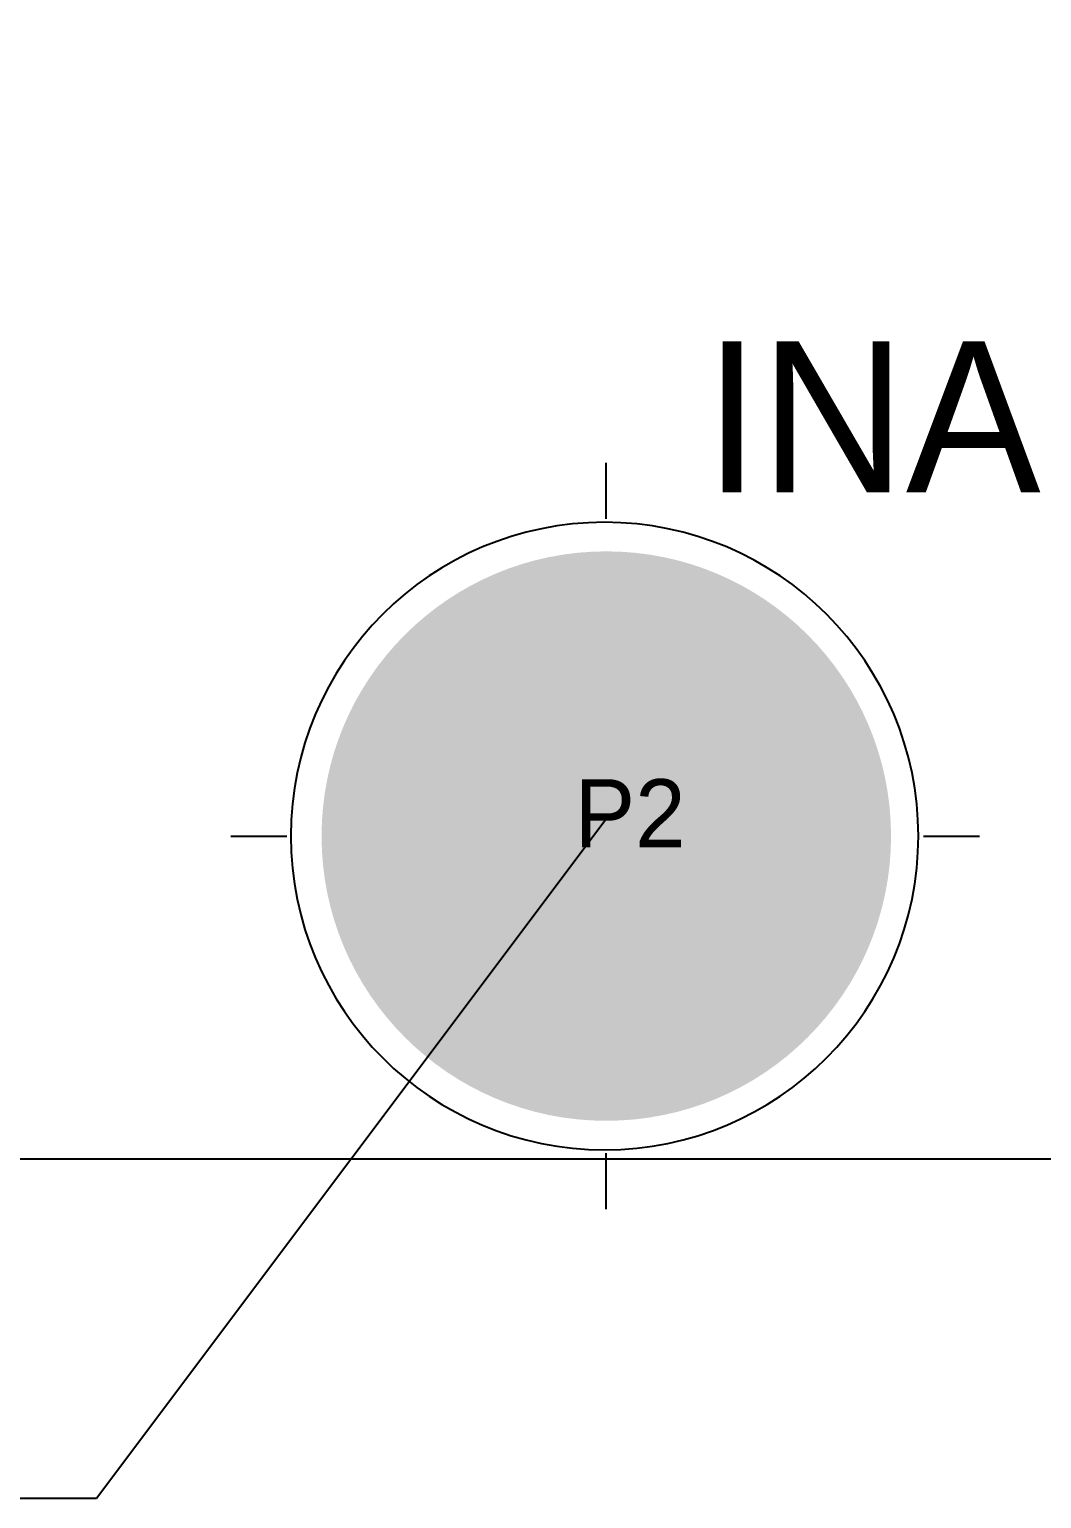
# Model space of a CAD drawing. Header units: millimetres. Extents: x 0 to 78.7, y -4 to 60.
# Drawn here: x 49.21 to 61.12, y -4 to 13.3 of the extents above; entities that cross this region are included whole.
import ezdxf
from ezdxf.enums import TextEntityAlignment as Align

# ---------------------------------------------------------------- set-up
doc = ezdxf.new("R2010")
doc.units = ezdxf.units.MM
doc.layers.get('0').update_dxf_attribs({"true_color": 0xffffff})
for name, color, linetype, true_color in [('Board Outline Layer', 6, 'Continuous', 0xff00ff), ('Bottom Layer', 5, 'Continuous', 0x0000ff), ('Hole Layer', 49, 'Continuous', 0x222222), ('Multi-Layer', 9, 'Continuous', 0xc0c0c0), ('Top Layer', 1, 'Continuous', 0xff0000), ('Top Paste Mask Layer', 8, 'Continuous', 0x808080), ('Top Silkscreen Layer', 40, 'Continuous', 0xffcc00), ('Top Solder Mask Layer', 214, 'Continuous', 0x800080)]:
    doc.layers.add(name, color=color, linetype=linetype, true_color=true_color)
doc.styles.get("Standard").update_dxf_attribs({"font": ''})
doc.styles.add('textstyle18', font='')
doc.styles.add('textstyle25', font='')
doc.styles.get('Standard').set_extended_font_data('txt')
doc.styles.get('textstyle18').set_extended_font_data('default')
doc.styles.get('textstyle25').set_extended_font_data('default')
doc.dimstyles.get("Standard").update_dxf_attribs({"dimtxt": 2.5, "dimasz": 2.5, "dimexe": 1.25, "dimexo": 0.625, "dimtad": 1, "dimtxsty": 'Standard', "dimcen": 2.5, "dimadec": 0, "dimazin": 0, "dimtfac": 1, "dimtmove": 0, "dimatfit": 3, "dimfxl": 1, "dimarcsym": 0})

msp = doc.modelspace()

# ---------------------------------------------------------------- hatches: boundary and pattern name
at = {"layer": 'Bottom Layer'}
h = msp.add_hatch(color=256, dxfattribs=at)
edge = h.paths.add_edge_path()
edge = h.paths.add_edge_path()
edge.add_arc((56, 3.8), 3.25, 180, 0)
edge.add_arc((56, 3.8), 3.25, 0, 180)
h = msp.add_hatch(color=256, dxfattribs=at)
edge = h.paths.add_edge_path()
edge = h.paths.add_edge_path()
edge.add_arc((56, 3.8), 3.25, 180, 0)
edge.add_arc((56, 3.8), 3.25, 0, 180)
h = msp.add_hatch(color=256, dxfattribs=at)
edge = h.paths.add_edge_path()
edge = h.paths.add_edge_path()
edge.add_arc((56, 6.244), 0.381, 180, 0)
edge.add_arc((56, 6.244), 0.381, 0, 180)
h = msp.add_hatch(color=256, dxfattribs=at)
edge = h.paths.add_edge_path()
edge = h.paths.add_edge_path()
edge.add_arc((56, 6.244), 0.381, 180, 0)
edge.add_arc((56, 6.244), 0.381, 0, 180)
h = msp.add_hatch(color=256, dxfattribs=at)
edge = h.paths.add_edge_path()
edge = h.paths.add_edge_path()
edge.add_arc((54.272, 5.528), 0.381, 180, 0)
edge.add_arc((54.272, 5.528), 0.381, 0, 180)
h = msp.add_hatch(color=256, dxfattribs=at)
edge = h.paths.add_edge_path()
edge = h.paths.add_edge_path()
edge.add_arc((54.272, 5.528), 0.381, 180, 0)
edge.add_arc((54.272, 5.528), 0.381, 0, 180)
h = msp.add_hatch(color=256, dxfattribs=at)
edge = h.paths.add_edge_path()
edge = h.paths.add_edge_path()
edge.add_arc((57.728, 5.528), 0.381, 180, 0)
edge.add_arc((57.728, 5.528), 0.381, 0, 180)
h = msp.add_hatch(color=256, dxfattribs=at)
edge = h.paths.add_edge_path()
edge = h.paths.add_edge_path()
edge.add_arc((57.728, 5.528), 0.381, 180, 0)
edge.add_arc((57.728, 5.528), 0.381, 0, 180)
h = msp.add_hatch(color=256, dxfattribs=at)
edge = h.paths.add_edge_path()
edge = h.paths.add_edge_path()
edge.add_arc((53.536, 3.8), 0.381, 180, 0)
edge.add_arc((53.536, 3.8), 0.381, 0, 180)
h = msp.add_hatch(color=256, dxfattribs=at)
edge = h.paths.add_edge_path()
edge = h.paths.add_edge_path()
edge.add_arc((53.536, 3.8), 0.381, 180, 0)
edge.add_arc((53.536, 3.8), 0.381, 0, 180)
h = msp.add_hatch(color=256, dxfattribs=at)
edge = h.paths.add_edge_path()
edge = h.paths.add_edge_path()
edge.add_arc((58.444, 3.8), 0.381, 180, 0)
edge.add_arc((58.444, 3.8), 0.381, 0, 180)
h = msp.add_hatch(color=256, dxfattribs=at)
edge = h.paths.add_edge_path()
edge = h.paths.add_edge_path()
edge.add_arc((58.444, 3.8), 0.381, 180, 0)
edge.add_arc((58.444, 3.8), 0.381, 0, 180)
h = msp.add_hatch(color=256, dxfattribs=at)
edge = h.paths.add_edge_path()
edge = h.paths.add_edge_path()
edge.add_arc((54.272, 2.072), 0.381, 180, 0)
edge.add_arc((54.272, 2.072), 0.381, 0, 180)
h = msp.add_hatch(color=256, dxfattribs=at)
edge = h.paths.add_edge_path()
edge = h.paths.add_edge_path()
edge.add_arc((54.272, 2.072), 0.381, 180, 0)
edge.add_arc((54.272, 2.072), 0.381, 0, 180)
h = msp.add_hatch(color=256, dxfattribs=at)
edge = h.paths.add_edge_path()
edge = h.paths.add_edge_path()
edge.add_arc((57.728, 2.072), 0.381, 180, 0)
edge.add_arc((57.728, 2.072), 0.381, 0, 180)
h = msp.add_hatch(color=256, dxfattribs=at)
edge = h.paths.add_edge_path()
edge = h.paths.add_edge_path()
edge.add_arc((57.728, 2.072), 0.381, 180, 0)
edge.add_arc((57.728, 2.072), 0.381, 0, 180)
h = msp.add_hatch(color=256, dxfattribs=at)
edge = h.paths.add_edge_path()
edge = h.paths.add_edge_path()
edge.add_arc((56, 1.356), 0.381, 180, 0)
edge.add_arc((56, 1.356), 0.381, 0, 180)
h = msp.add_hatch(color=256, dxfattribs=at)
edge = h.paths.add_edge_path()
edge = h.paths.add_edge_path()
edge.add_arc((56, 1.356), 0.381, 180, 0)
edge.add_arc((56, 1.356), 0.381, 0, 180)
at = {"layer": 'Hole Layer'}
h = msp.add_hatch(color=256, dxfattribs=at)
edge = h.paths.add_edge_path()
edge = h.paths.add_edge_path()
edge.add_arc((56, 6.244), 0.381, 180, 0)
edge.add_arc((56, 6.244), 0.381, 0, 180)
h = msp.add_hatch(color=256, dxfattribs=at)
edge = h.paths.add_edge_path()
edge = h.paths.add_edge_path()
edge.add_arc((56, 6.244), 0.381, 180, 0)
edge.add_arc((56, 6.244), 0.381, 0, 180)
h = msp.add_hatch(color=256, dxfattribs=at)
edge = h.paths.add_edge_path()
edge = h.paths.add_edge_path()
edge.add_arc((54.272, 5.528), 0.381, 180, 0)
edge.add_arc((54.272, 5.528), 0.381, 0, 180)
h = msp.add_hatch(color=256, dxfattribs=at)
edge = h.paths.add_edge_path()
edge = h.paths.add_edge_path()
edge.add_arc((54.272, 5.528), 0.381, 180, 0)
edge.add_arc((54.272, 5.528), 0.381, 0, 180)
h = msp.add_hatch(color=256, dxfattribs=at)
edge = h.paths.add_edge_path()
edge = h.paths.add_edge_path()
edge.add_arc((57.728, 5.528), 0.381, 180, 0)
edge.add_arc((57.728, 5.528), 0.381, 0, 180)
h = msp.add_hatch(color=256, dxfattribs=at)
edge = h.paths.add_edge_path()
edge = h.paths.add_edge_path()
edge.add_arc((57.728, 5.528), 0.381, 180, 0)
edge.add_arc((57.728, 5.528), 0.381, 0, 180)
h = msp.add_hatch(color=256, dxfattribs=at)
edge = h.paths.add_edge_path()
edge = h.paths.add_edge_path()
edge.add_arc((56, 3.8), 1.7, 180, 0)
edge.add_arc((56, 3.8), 1.7, 0, 180)
h = msp.add_hatch(color=256, dxfattribs=at)
edge = h.paths.add_edge_path()
edge = h.paths.add_edge_path()
edge.add_arc((56, 3.8), 1.7, 180, 0)
edge.add_arc((56, 3.8), 1.7, 0, 180)
h = msp.add_hatch(color=256, dxfattribs=at)
edge = h.paths.add_edge_path()
edge = h.paths.add_edge_path()
edge.add_arc((53.536, 3.8), 0.381, 180, 0)
edge.add_arc((53.536, 3.8), 0.381, 0, 180)
h = msp.add_hatch(color=256, dxfattribs=at)
edge = h.paths.add_edge_path()
edge = h.paths.add_edge_path()
edge.add_arc((53.536, 3.8), 0.381, 180, 0)
edge.add_arc((53.536, 3.8), 0.381, 0, 180)
h = msp.add_hatch(color=256, dxfattribs=at)
edge = h.paths.add_edge_path()
edge = h.paths.add_edge_path()
edge.add_arc((58.444, 3.8), 0.381, 180, 0)
edge.add_arc((58.444, 3.8), 0.381, 0, 180)
h = msp.add_hatch(color=256, dxfattribs=at)
edge = h.paths.add_edge_path()
edge = h.paths.add_edge_path()
edge.add_arc((58.444, 3.8), 0.381, 180, 0)
edge.add_arc((58.444, 3.8), 0.381, 0, 180)
h = msp.add_hatch(color=256, dxfattribs=at)
edge = h.paths.add_edge_path()
edge = h.paths.add_edge_path()
edge.add_arc((54.272, 2.072), 0.381, 180, 0)
edge.add_arc((54.272, 2.072), 0.381, 0, 180)
h = msp.add_hatch(color=256, dxfattribs=at)
edge = h.paths.add_edge_path()
edge = h.paths.add_edge_path()
edge.add_arc((54.272, 2.072), 0.381, 180, 0)
edge.add_arc((54.272, 2.072), 0.381, 0, 180)
h = msp.add_hatch(color=256, dxfattribs=at)
edge = h.paths.add_edge_path()
edge = h.paths.add_edge_path()
edge.add_arc((57.728, 2.072), 0.381, 180, 0)
edge.add_arc((57.728, 2.072), 0.381, 0, 180)
h = msp.add_hatch(color=256, dxfattribs=at)
edge = h.paths.add_edge_path()
edge = h.paths.add_edge_path()
edge.add_arc((57.728, 2.072), 0.381, 180, 0)
edge.add_arc((57.728, 2.072), 0.381, 0, 180)
h = msp.add_hatch(color=256, dxfattribs=at)
edge = h.paths.add_edge_path()
edge = h.paths.add_edge_path()
edge.add_arc((56, 1.356), 0.381, 180, 0)
edge.add_arc((56, 1.356), 0.381, 0, 180)
h = msp.add_hatch(color=256, dxfattribs=at)
edge = h.paths.add_edge_path()
edge = h.paths.add_edge_path()
edge.add_arc((56, 1.356), 0.381, 180, 0)
edge.add_arc((56, 1.356), 0.381, 0, 180)
at = {"layer": 'Multi-Layer'}
h = msp.add_hatch(color=256, dxfattribs=at)
edge = h.paths.add_edge_path()
edge = h.paths.add_edge_path()
edge.add_arc((56, 3.8), 3.25, 180, 0)
edge.add_arc((56, 3.8), 3.25, 0, 180)
h = msp.add_hatch(color=256, dxfattribs=at)
edge = h.paths.add_edge_path()
edge = h.paths.add_edge_path()
edge.add_arc((56, 3.8), 3.25, 180, 0)
edge.add_arc((56, 3.8), 3.25, 0, 180)
h = msp.add_hatch(color=256, dxfattribs=at)
edge = h.paths.add_edge_path()
edge = h.paths.add_edge_path()
edge.add_arc((56, 3.8), 3.25, 180, 0)
edge.add_arc((56, 3.8), 3.25, 0, 180)
h = msp.add_hatch(color=256, dxfattribs=at)
edge = h.paths.add_edge_path()
edge = h.paths.add_edge_path()
edge.add_arc((56, 3.8), 3.25, 180, 0)
edge.add_arc((56, 3.8), 3.25, 0, 180)
h = msp.add_hatch(color=256, dxfattribs=at)
edge = h.paths.add_edge_path()
edge = h.paths.add_edge_path()
edge.add_arc((56, 3.8), 3.25, 180, 0)
edge.add_arc((56, 3.8), 3.25, 0, 180)
h = msp.add_hatch(color=256, dxfattribs=at)
edge = h.paths.add_edge_path()
edge = h.paths.add_edge_path()
edge.add_arc((56, 3.8), 3.25, 180, 0)
edge.add_arc((56, 3.8), 3.25, 0, 180)
h = msp.add_hatch(color=256, dxfattribs=at)
edge = h.paths.add_edge_path()
edge = h.paths.add_edge_path()
edge.add_arc((56, 6.244), 0.381, 180, 0)
edge.add_arc((56, 6.244), 0.381, 0, 180)
h = msp.add_hatch(color=256, dxfattribs=at)
edge = h.paths.add_edge_path()
edge = h.paths.add_edge_path()
edge.add_arc((56, 6.244), 0.381, 180, 0)
edge.add_arc((56, 6.244), 0.381, 0, 180)
h = msp.add_hatch(color=256, dxfattribs=at)
edge = h.paths.add_edge_path()
edge = h.paths.add_edge_path()
edge.add_arc((56, 6.244), 0.381, 180, 0)
edge.add_arc((56, 6.244), 0.381, 0, 180)
h = msp.add_hatch(color=256, dxfattribs=at)
edge = h.paths.add_edge_path()
edge = h.paths.add_edge_path()
edge.add_arc((56, 6.244), 0.381, 180, 0)
edge.add_arc((56, 6.244), 0.381, 0, 180)
h = msp.add_hatch(color=256, dxfattribs=at)
edge = h.paths.add_edge_path()
edge = h.paths.add_edge_path()
edge.add_arc((56, 6.244), 0.381, 180, 0)
edge.add_arc((56, 6.244), 0.381, 0, 180)
h = msp.add_hatch(color=256, dxfattribs=at)
edge = h.paths.add_edge_path()
edge = h.paths.add_edge_path()
edge.add_arc((56, 6.244), 0.381, 180, 0)
edge.add_arc((56, 6.244), 0.381, 0, 180)
h = msp.add_hatch(color=256, dxfattribs=at)
edge = h.paths.add_edge_path()
edge = h.paths.add_edge_path()
edge.add_arc((54.272, 5.528), 0.381, 180, 0)
edge.add_arc((54.272, 5.528), 0.381, 0, 180)
h = msp.add_hatch(color=256, dxfattribs=at)
edge = h.paths.add_edge_path()
edge = h.paths.add_edge_path()
edge.add_arc((54.272, 5.528), 0.381, 180, 0)
edge.add_arc((54.272, 5.528), 0.381, 0, 180)
h = msp.add_hatch(color=256, dxfattribs=at)
edge = h.paths.add_edge_path()
edge = h.paths.add_edge_path()
edge.add_arc((54.272, 5.528), 0.381, 180, 0)
edge.add_arc((54.272, 5.528), 0.381, 0, 180)
h = msp.add_hatch(color=256, dxfattribs=at)
edge = h.paths.add_edge_path()
edge = h.paths.add_edge_path()
edge.add_arc((54.272, 5.528), 0.381, 180, 0)
edge.add_arc((54.272, 5.528), 0.381, 0, 180)
h = msp.add_hatch(color=256, dxfattribs=at)
edge = h.paths.add_edge_path()
edge = h.paths.add_edge_path()
edge.add_arc((54.272, 5.528), 0.381, 180, 0)
edge.add_arc((54.272, 5.528), 0.381, 0, 180)
h = msp.add_hatch(color=256, dxfattribs=at)
edge = h.paths.add_edge_path()
edge = h.paths.add_edge_path()
edge.add_arc((54.272, 5.528), 0.381, 180, 0)
edge.add_arc((54.272, 5.528), 0.381, 0, 180)
h = msp.add_hatch(color=256, dxfattribs=at)
edge = h.paths.add_edge_path()
edge = h.paths.add_edge_path()
edge.add_arc((57.728, 5.528), 0.381, 180, 0)
edge.add_arc((57.728, 5.528), 0.381, 0, 180)
h = msp.add_hatch(color=256, dxfattribs=at)
edge = h.paths.add_edge_path()
edge = h.paths.add_edge_path()
edge.add_arc((57.728, 5.528), 0.381, 180, 0)
edge.add_arc((57.728, 5.528), 0.381, 0, 180)
h = msp.add_hatch(color=256, dxfattribs=at)
edge = h.paths.add_edge_path()
edge = h.paths.add_edge_path()
edge.add_arc((57.728, 5.528), 0.381, 180, 0)
edge.add_arc((57.728, 5.528), 0.381, 0, 180)
h = msp.add_hatch(color=256, dxfattribs=at)
edge = h.paths.add_edge_path()
edge = h.paths.add_edge_path()
edge.add_arc((57.728, 5.528), 0.381, 180, 0)
edge.add_arc((57.728, 5.528), 0.381, 0, 180)
h = msp.add_hatch(color=256, dxfattribs=at)
edge = h.paths.add_edge_path()
edge = h.paths.add_edge_path()
edge.add_arc((57.728, 5.528), 0.381, 180, 0)
edge.add_arc((57.728, 5.528), 0.381, 0, 180)
h = msp.add_hatch(color=256, dxfattribs=at)
edge = h.paths.add_edge_path()
edge = h.paths.add_edge_path()
edge.add_arc((57.728, 5.528), 0.381, 180, 0)
edge.add_arc((57.728, 5.528), 0.381, 0, 180)
h = msp.add_hatch(color=256, dxfattribs=at)
edge = h.paths.add_edge_path()
edge = h.paths.add_edge_path()
edge.add_arc((53.536, 3.8), 0.381, 180, 0)
edge.add_arc((53.536, 3.8), 0.381, 0, 180)
h = msp.add_hatch(color=256, dxfattribs=at)
edge = h.paths.add_edge_path()
edge = h.paths.add_edge_path()
edge.add_arc((53.536, 3.8), 0.381, 180, 0)
edge.add_arc((53.536, 3.8), 0.381, 0, 180)
h = msp.add_hatch(color=256, dxfattribs=at)
edge = h.paths.add_edge_path()
edge = h.paths.add_edge_path()
edge.add_arc((53.536, 3.8), 0.381, 180, 0)
edge.add_arc((53.536, 3.8), 0.381, 0, 180)
h = msp.add_hatch(color=256, dxfattribs=at)
edge = h.paths.add_edge_path()
edge = h.paths.add_edge_path()
edge.add_arc((53.536, 3.8), 0.381, 180, 0)
edge.add_arc((53.536, 3.8), 0.381, 0, 180)
h = msp.add_hatch(color=256, dxfattribs=at)
edge = h.paths.add_edge_path()
edge = h.paths.add_edge_path()
edge.add_arc((53.536, 3.8), 0.381, 180, 0)
edge.add_arc((53.536, 3.8), 0.381, 0, 180)
h = msp.add_hatch(color=256, dxfattribs=at)
edge = h.paths.add_edge_path()
edge = h.paths.add_edge_path()
edge.add_arc((53.536, 3.8), 0.381, 180, 0)
edge.add_arc((53.536, 3.8), 0.381, 0, 180)
h = msp.add_hatch(color=256, dxfattribs=at)
edge = h.paths.add_edge_path()
edge = h.paths.add_edge_path()
edge.add_arc((58.444, 3.8), 0.381, 180, 0)
edge.add_arc((58.444, 3.8), 0.381, 0, 180)
h = msp.add_hatch(color=256, dxfattribs=at)
edge = h.paths.add_edge_path()
edge = h.paths.add_edge_path()
edge.add_arc((58.444, 3.8), 0.381, 180, 0)
edge.add_arc((58.444, 3.8), 0.381, 0, 180)
h = msp.add_hatch(color=256, dxfattribs=at)
edge = h.paths.add_edge_path()
edge = h.paths.add_edge_path()
edge.add_arc((58.444, 3.8), 0.381, 180, 0)
edge.add_arc((58.444, 3.8), 0.381, 0, 180)
h = msp.add_hatch(color=256, dxfattribs=at)
edge = h.paths.add_edge_path()
edge = h.paths.add_edge_path()
edge.add_arc((58.444, 3.8), 0.381, 180, 0)
edge.add_arc((58.444, 3.8), 0.381, 0, 180)
h = msp.add_hatch(color=256, dxfattribs=at)
edge = h.paths.add_edge_path()
edge = h.paths.add_edge_path()
edge.add_arc((58.444, 3.8), 0.381, 180, 0)
edge.add_arc((58.444, 3.8), 0.381, 0, 180)
h = msp.add_hatch(color=256, dxfattribs=at)
edge = h.paths.add_edge_path()
edge = h.paths.add_edge_path()
edge.add_arc((58.444, 3.8), 0.381, 180, 0)
edge.add_arc((58.444, 3.8), 0.381, 0, 180)
h = msp.add_hatch(color=256, dxfattribs=at)
edge = h.paths.add_edge_path()
edge = h.paths.add_edge_path()
edge.add_arc((54.272, 2.072), 0.381, 180, 0)
edge.add_arc((54.272, 2.072), 0.381, 0, 180)
h = msp.add_hatch(color=256, dxfattribs=at)
edge = h.paths.add_edge_path()
edge = h.paths.add_edge_path()
edge.add_arc((54.272, 2.072), 0.381, 180, 0)
edge.add_arc((54.272, 2.072), 0.381, 0, 180)
h = msp.add_hatch(color=256, dxfattribs=at)
edge = h.paths.add_edge_path()
edge = h.paths.add_edge_path()
edge.add_arc((54.272, 2.072), 0.381, 180, 0)
edge.add_arc((54.272, 2.072), 0.381, 0, 180)
h = msp.add_hatch(color=256, dxfattribs=at)
edge = h.paths.add_edge_path()
edge = h.paths.add_edge_path()
edge.add_arc((54.272, 2.072), 0.381, 180, 0)
edge.add_arc((54.272, 2.072), 0.381, 0, 180)
h = msp.add_hatch(color=256, dxfattribs=at)
edge = h.paths.add_edge_path()
edge = h.paths.add_edge_path()
edge.add_arc((54.272, 2.072), 0.381, 180, 0)
edge.add_arc((54.272, 2.072), 0.381, 0, 180)
h = msp.add_hatch(color=256, dxfattribs=at)
edge = h.paths.add_edge_path()
edge = h.paths.add_edge_path()
edge.add_arc((54.272, 2.072), 0.381, 180, 0)
edge.add_arc((54.272, 2.072), 0.381, 0, 180)
h = msp.add_hatch(color=256, dxfattribs=at)
edge = h.paths.add_edge_path()
edge = h.paths.add_edge_path()
edge.add_arc((57.728, 2.072), 0.381, 180, 0)
edge.add_arc((57.728, 2.072), 0.381, 0, 180)
h = msp.add_hatch(color=256, dxfattribs=at)
edge = h.paths.add_edge_path()
edge = h.paths.add_edge_path()
edge.add_arc((57.728, 2.072), 0.381, 180, 0)
edge.add_arc((57.728, 2.072), 0.381, 0, 180)
h = msp.add_hatch(color=256, dxfattribs=at)
edge = h.paths.add_edge_path()
edge = h.paths.add_edge_path()
edge.add_arc((57.728, 2.072), 0.381, 180, 0)
edge.add_arc((57.728, 2.072), 0.381, 0, 180)
h = msp.add_hatch(color=256, dxfattribs=at)
edge = h.paths.add_edge_path()
edge = h.paths.add_edge_path()
edge.add_arc((57.728, 2.072), 0.381, 180, 0)
edge.add_arc((57.728, 2.072), 0.381, 0, 180)
h = msp.add_hatch(color=256, dxfattribs=at)
edge = h.paths.add_edge_path()
edge = h.paths.add_edge_path()
edge.add_arc((57.728, 2.072), 0.381, 180, 0)
edge.add_arc((57.728, 2.072), 0.381, 0, 180)
h = msp.add_hatch(color=256, dxfattribs=at)
edge = h.paths.add_edge_path()
edge = h.paths.add_edge_path()
edge.add_arc((57.728, 2.072), 0.381, 180, 0)
edge.add_arc((57.728, 2.072), 0.381, 0, 180)
h = msp.add_hatch(color=256, dxfattribs=at)
edge = h.paths.add_edge_path()
edge = h.paths.add_edge_path()
edge.add_arc((56, 1.356), 0.381, 180, 0)
edge.add_arc((56, 1.356), 0.381, 0, 180)
h = msp.add_hatch(color=256, dxfattribs=at)
edge = h.paths.add_edge_path()
edge = h.paths.add_edge_path()
edge.add_arc((56, 1.356), 0.381, 180, 0)
edge.add_arc((56, 1.356), 0.381, 0, 180)
h = msp.add_hatch(color=256, dxfattribs=at)
edge = h.paths.add_edge_path()
edge = h.paths.add_edge_path()
edge.add_arc((56, 1.356), 0.381, 180, 0)
edge.add_arc((56, 1.356), 0.381, 0, 180)
h = msp.add_hatch(color=256, dxfattribs=at)
edge = h.paths.add_edge_path()
edge = h.paths.add_edge_path()
edge.add_arc((56, 1.356), 0.381, 180, 0)
edge.add_arc((56, 1.356), 0.381, 0, 180)
h = msp.add_hatch(color=256, dxfattribs=at)
edge = h.paths.add_edge_path()
edge = h.paths.add_edge_path()
edge.add_arc((56, 1.356), 0.381, 180, 0)
edge.add_arc((56, 1.356), 0.381, 0, 180)
h = msp.add_hatch(color=256, dxfattribs=at)
edge = h.paths.add_edge_path()
edge = h.paths.add_edge_path()
edge.add_arc((56, 1.356), 0.381, 180, 0)
edge.add_arc((56, 1.356), 0.381, 0, 180)
at = {"layer": 'Top Layer'}
h = msp.add_hatch(color=256, dxfattribs=at)
edge = h.paths.add_edge_path()
edge = h.paths.add_edge_path()
edge.add_arc((56, 3.8), 3.25, 180, 0)
edge.add_arc((56, 3.8), 3.25, 0, 180)
h = msp.add_hatch(color=256, dxfattribs=at)
edge = h.paths.add_edge_path()
edge = h.paths.add_edge_path()
edge.add_arc((56, 3.8), 3.25, 180, 0)
edge.add_arc((56, 3.8), 3.25, 0, 180)
h = msp.add_hatch(color=256, dxfattribs=at)
edge = h.paths.add_edge_path()
edge = h.paths.add_edge_path()
edge.add_arc((56, 6.244), 0.381, 180, 0)
edge.add_arc((56, 6.244), 0.381, 0, 180)
h = msp.add_hatch(color=256, dxfattribs=at)
edge = h.paths.add_edge_path()
edge = h.paths.add_edge_path()
edge.add_arc((56, 6.244), 0.381, 180, 0)
edge.add_arc((56, 6.244), 0.381, 0, 180)
h = msp.add_hatch(color=256, dxfattribs=at)
edge = h.paths.add_edge_path()
edge = h.paths.add_edge_path()
edge.add_arc((54.272, 5.528), 0.381, 180, 0)
edge.add_arc((54.272, 5.528), 0.381, 0, 180)
h = msp.add_hatch(color=256, dxfattribs=at)
edge = h.paths.add_edge_path()
edge = h.paths.add_edge_path()
edge.add_arc((54.272, 5.528), 0.381, 180, 0)
edge.add_arc((54.272, 5.528), 0.381, 0, 180)
h = msp.add_hatch(color=256, dxfattribs=at)
edge = h.paths.add_edge_path()
edge = h.paths.add_edge_path()
edge.add_arc((57.728, 5.528), 0.381, 180, 0)
edge.add_arc((57.728, 5.528), 0.381, 0, 180)
h = msp.add_hatch(color=256, dxfattribs=at)
edge = h.paths.add_edge_path()
edge = h.paths.add_edge_path()
edge.add_arc((57.728, 5.528), 0.381, 180, 0)
edge.add_arc((57.728, 5.528), 0.381, 0, 180)
h = msp.add_hatch(color=256, dxfattribs=at)
edge = h.paths.add_edge_path()
edge = h.paths.add_edge_path()
edge.add_arc((53.536, 3.8), 0.381, 180, 0)
edge.add_arc((53.536, 3.8), 0.381, 0, 180)
h = msp.add_hatch(color=256, dxfattribs=at)
edge = h.paths.add_edge_path()
edge = h.paths.add_edge_path()
edge.add_arc((53.536, 3.8), 0.381, 180, 0)
edge.add_arc((53.536, 3.8), 0.381, 0, 180)
h = msp.add_hatch(color=256, dxfattribs=at)
edge = h.paths.add_edge_path()
edge = h.paths.add_edge_path()
edge.add_arc((58.444, 3.8), 0.381, 180, 0)
edge.add_arc((58.444, 3.8), 0.381, 0, 180)
h = msp.add_hatch(color=256, dxfattribs=at)
edge = h.paths.add_edge_path()
edge = h.paths.add_edge_path()
edge.add_arc((58.444, 3.8), 0.381, 180, 0)
edge.add_arc((58.444, 3.8), 0.381, 0, 180)
h = msp.add_hatch(color=256, dxfattribs=at)
edge = h.paths.add_edge_path()
edge = h.paths.add_edge_path()
edge.add_arc((54.272, 2.072), 0.381, 180, 0)
edge.add_arc((54.272, 2.072), 0.381, 0, 180)
h = msp.add_hatch(color=256, dxfattribs=at)
edge = h.paths.add_edge_path()
edge = h.paths.add_edge_path()
edge.add_arc((54.272, 2.072), 0.381, 180, 0)
edge.add_arc((54.272, 2.072), 0.381, 0, 180)
h = msp.add_hatch(color=256, dxfattribs=at)
edge = h.paths.add_edge_path()
edge = h.paths.add_edge_path()
edge.add_arc((57.728, 2.072), 0.381, 180, 0)
edge.add_arc((57.728, 2.072), 0.381, 0, 180)
h = msp.add_hatch(color=256, dxfattribs=at)
edge = h.paths.add_edge_path()
edge = h.paths.add_edge_path()
edge.add_arc((57.728, 2.072), 0.381, 180, 0)
edge.add_arc((57.728, 2.072), 0.381, 0, 180)
h = msp.add_hatch(color=256, dxfattribs=at)
edge = h.paths.add_edge_path()
edge = h.paths.add_edge_path()
edge.add_arc((56, 1.356), 0.381, 180, 0)
edge.add_arc((56, 1.356), 0.381, 0, 180)
h = msp.add_hatch(color=256, dxfattribs=at)
edge = h.paths.add_edge_path()
edge = h.paths.add_edge_path()
edge.add_arc((56, 1.356), 0.381, 180, 0)
edge.add_arc((56, 1.356), 0.381, 0, 180)
at = {"layer": 'Top Paste Mask Layer'}
h = msp.add_hatch(color=256, dxfattribs=at)
edge = h.paths.add_edge_path()
edge = h.paths.add_edge_path()
edge.add_arc((56, 3.8), 3.25, 180, 0)
edge.add_arc((56, 3.8), 3.25, 0, 180)
h = msp.add_hatch(color=256, dxfattribs=at)
edge = h.paths.add_edge_path()
edge = h.paths.add_edge_path()
edge.add_arc((56, 3.8), 3.25, 180, 0)
edge.add_arc((56, 3.8), 3.25, 0, 180)
h = msp.add_hatch(color=256, dxfattribs=at)
edge = h.paths.add_edge_path()
edge = h.paths.add_edge_path()
edge.add_arc((56, 6.244), 0.381, 180, 0)
edge.add_arc((56, 6.244), 0.381, 0, 180)
h = msp.add_hatch(color=256, dxfattribs=at)
edge = h.paths.add_edge_path()
edge = h.paths.add_edge_path()
edge.add_arc((56, 6.244), 0.381, 180, 0)
edge.add_arc((56, 6.244), 0.381, 0, 180)
h = msp.add_hatch(color=256, dxfattribs=at)
edge = h.paths.add_edge_path()
edge = h.paths.add_edge_path()
edge.add_arc((54.272, 5.528), 0.381, 180, 0)
edge.add_arc((54.272, 5.528), 0.381, 0, 180)
h = msp.add_hatch(color=256, dxfattribs=at)
edge = h.paths.add_edge_path()
edge = h.paths.add_edge_path()
edge.add_arc((54.272, 5.528), 0.381, 180, 0)
edge.add_arc((54.272, 5.528), 0.381, 0, 180)
h = msp.add_hatch(color=256, dxfattribs=at)
edge = h.paths.add_edge_path()
edge = h.paths.add_edge_path()
edge.add_arc((57.728, 5.528), 0.381, 180, 0)
edge.add_arc((57.728, 5.528), 0.381, 0, 180)
h = msp.add_hatch(color=256, dxfattribs=at)
edge = h.paths.add_edge_path()
edge = h.paths.add_edge_path()
edge.add_arc((57.728, 5.528), 0.381, 180, 0)
edge.add_arc((57.728, 5.528), 0.381, 0, 180)
h = msp.add_hatch(color=256, dxfattribs=at)
edge = h.paths.add_edge_path()
edge = h.paths.add_edge_path()
edge.add_arc((53.536, 3.8), 0.381, 180, 0)
edge.add_arc((53.536, 3.8), 0.381, 0, 180)
h = msp.add_hatch(color=256, dxfattribs=at)
edge = h.paths.add_edge_path()
edge = h.paths.add_edge_path()
edge.add_arc((53.536, 3.8), 0.381, 180, 0)
edge.add_arc((53.536, 3.8), 0.381, 0, 180)
h = msp.add_hatch(color=256, dxfattribs=at)
edge = h.paths.add_edge_path()
edge = h.paths.add_edge_path()
edge.add_arc((58.444, 3.8), 0.381, 180, 0)
edge.add_arc((58.444, 3.8), 0.381, 0, 180)
h = msp.add_hatch(color=256, dxfattribs=at)
edge = h.paths.add_edge_path()
edge = h.paths.add_edge_path()
edge.add_arc((58.444, 3.8), 0.381, 180, 0)
edge.add_arc((58.444, 3.8), 0.381, 0, 180)
h = msp.add_hatch(color=256, dxfattribs=at)
edge = h.paths.add_edge_path()
edge = h.paths.add_edge_path()
edge.add_arc((54.272, 2.072), 0.381, 180, 0)
edge.add_arc((54.272, 2.072), 0.381, 0, 180)
h = msp.add_hatch(color=256, dxfattribs=at)
edge = h.paths.add_edge_path()
edge = h.paths.add_edge_path()
edge.add_arc((54.272, 2.072), 0.381, 180, 0)
edge.add_arc((54.272, 2.072), 0.381, 0, 180)
h = msp.add_hatch(color=256, dxfattribs=at)
edge = h.paths.add_edge_path()
edge = h.paths.add_edge_path()
edge.add_arc((57.728, 2.072), 0.381, 180, 0)
edge.add_arc((57.728, 2.072), 0.381, 0, 180)
h = msp.add_hatch(color=256, dxfattribs=at)
edge = h.paths.add_edge_path()
edge = h.paths.add_edge_path()
edge.add_arc((57.728, 2.072), 0.381, 180, 0)
edge.add_arc((57.728, 2.072), 0.381, 0, 180)
h = msp.add_hatch(color=256, dxfattribs=at)
edge = h.paths.add_edge_path()
edge = h.paths.add_edge_path()
edge.add_arc((56, 1.356), 0.381, 180, 0)
edge.add_arc((56, 1.356), 0.381, 0, 180)
h = msp.add_hatch(color=256, dxfattribs=at)
edge = h.paths.add_edge_path()
edge = h.paths.add_edge_path()
edge.add_arc((56, 1.356), 0.381, 180, 0)
edge.add_arc((56, 1.356), 0.381, 0, 180)
at = {"layer": 'Top Solder Mask Layer'}
h = msp.add_hatch(color=256, dxfattribs=at)
edge = h.paths.add_edge_path()
edge = h.paths.add_edge_path()
edge.add_arc((56, 3.8), 3.352, 180, 0)
edge.add_arc((56, 3.8), 3.352, 0, 180)
h = msp.add_hatch(color=256, dxfattribs=at)
edge = h.paths.add_edge_path()
edge = h.paths.add_edge_path()
edge.add_arc((56, 3.8), 3.352, 180, 0)
edge.add_arc((56, 3.8), 3.352, 0, 180)
h = msp.add_hatch(color=256, dxfattribs=at)
edge = h.paths.add_edge_path()
edge = h.paths.add_edge_path()
edge.add_arc((56, 6.244), 0.483, 180, 0)
edge.add_arc((56, 6.244), 0.483, 0, 180)
h = msp.add_hatch(color=256, dxfattribs=at)
edge = h.paths.add_edge_path()
edge = h.paths.add_edge_path()
edge.add_arc((56, 6.244), 0.483, 180, 0)
edge.add_arc((56, 6.244), 0.483, 0, 180)
h = msp.add_hatch(color=256, dxfattribs=at)
edge = h.paths.add_edge_path()
edge = h.paths.add_edge_path()
edge.add_arc((54.272, 5.528), 0.483, 180, 0)
edge.add_arc((54.272, 5.528), 0.483, 0, 180)
h = msp.add_hatch(color=256, dxfattribs=at)
edge = h.paths.add_edge_path()
edge = h.paths.add_edge_path()
edge.add_arc((54.272, 5.528), 0.483, 180, 0)
edge.add_arc((54.272, 5.528), 0.483, 0, 180)
h = msp.add_hatch(color=256, dxfattribs=at)
edge = h.paths.add_edge_path()
edge = h.paths.add_edge_path()
edge.add_arc((57.728, 5.528), 0.483, 180, 0)
edge.add_arc((57.728, 5.528), 0.483, 0, 180)
h = msp.add_hatch(color=256, dxfattribs=at)
edge = h.paths.add_edge_path()
edge = h.paths.add_edge_path()
edge.add_arc((57.728, 5.528), 0.483, 180, 0)
edge.add_arc((57.728, 5.528), 0.483, 0, 180)
h = msp.add_hatch(color=256, dxfattribs=at)
edge = h.paths.add_edge_path()
edge = h.paths.add_edge_path()
edge.add_arc((53.536, 3.8), 0.483, 180, 0)
edge.add_arc((53.536, 3.8), 0.483, 0, 180)
h = msp.add_hatch(color=256, dxfattribs=at)
edge = h.paths.add_edge_path()
edge = h.paths.add_edge_path()
edge.add_arc((53.536, 3.8), 0.483, 180, 0)
edge.add_arc((53.536, 3.8), 0.483, 0, 180)
h = msp.add_hatch(color=256, dxfattribs=at)
edge = h.paths.add_edge_path()
edge = h.paths.add_edge_path()
edge.add_arc((58.444, 3.8), 0.483, 180, 0)
edge.add_arc((58.444, 3.8), 0.483, 0, 180)
h = msp.add_hatch(color=256, dxfattribs=at)
edge = h.paths.add_edge_path()
edge = h.paths.add_edge_path()
edge.add_arc((58.444, 3.8), 0.483, 180, 0)
edge.add_arc((58.444, 3.8), 0.483, 0, 180)
h = msp.add_hatch(color=256, dxfattribs=at)
edge = h.paths.add_edge_path()
edge = h.paths.add_edge_path()
edge.add_arc((54.272, 2.072), 0.483, 180, 0)
edge.add_arc((54.272, 2.072), 0.483, 0, 180)
h = msp.add_hatch(color=256, dxfattribs=at)
edge = h.paths.add_edge_path()
edge = h.paths.add_edge_path()
edge.add_arc((54.272, 2.072), 0.483, 180, 0)
edge.add_arc((54.272, 2.072), 0.483, 0, 180)
h = msp.add_hatch(color=256, dxfattribs=at)
edge = h.paths.add_edge_path()
edge = h.paths.add_edge_path()
edge.add_arc((57.728, 2.072), 0.483, 180, 0)
edge.add_arc((57.728, 2.072), 0.483, 0, 180)
h = msp.add_hatch(color=256, dxfattribs=at)
edge = h.paths.add_edge_path()
edge = h.paths.add_edge_path()
edge.add_arc((57.728, 2.072), 0.483, 180, 0)
edge.add_arc((57.728, 2.072), 0.483, 0, 180)
h = msp.add_hatch(color=256, dxfattribs=at)
edge = h.paths.add_edge_path()
edge = h.paths.add_edge_path()
edge.add_arc((56, 1.356), 0.483, 180, 0)
edge.add_arc((56, 1.356), 0.483, 0, 180)
h = msp.add_hatch(color=256, dxfattribs=at)
edge = h.paths.add_edge_path()
edge = h.paths.add_edge_path()
edge.add_arc((56, 1.356), 0.483, 180, 0)
edge.add_arc((56, 1.356), 0.483, 0, 180)

# ---------------------------------------------------------------- linework, layer by layer
at = {"layer": 'Board Outline Layer'}
msp.add_lwpolyline([(0, 28), (0, 2, 0.414214), (2, 0), (68, 0, 0.414214), (70, 2), (70, 28, 0.414214), (68, 30), (2, 30, 0.414214)], format="xyb", close=True, dxfattribs=at)
at = {"layer": 'Top Silkscreen Layer'}
for points in [[(56, 7.534), (56, 8.194)], [(56, 7.534), (56, 8.194)], [(51.581, 3.8), (52.241, 3.8)], [(51.581, 3.8), (52.241, 3.8)], [(59.734, 3.8), (60.394, 3.8)], [(59.734, 3.8), (60.394, 3.8)], [(56, -0.594), (56, 0.066)], [(56, -0.594), (56, 0.066)]]:
    msp.add_lwpolyline(points, dxfattribs=at)
msp.add_lwpolyline([(52.286, 3.8, 1), (59.674, 3.8, 1)], format="xyb", close=True, dxfattribs=at)
msp.add_lwpolyline([(52.286, 3.8, 1), (59.674, 3.8, 1)], format="xyb", close=True, dxfattribs=at)

# ---------------------------------------------------------------- texts
for s, height, style, p in [('INA', 1.778, 'textstyle25', (57.15, 7.315)), ('P2', 0.8001, 'textstyle18', (55.626, 3.429))]:
    msp.add_text(s, height=height, dxfattribs=dict(at, style=style)).set_placement(p, align=Align.BOTTOM_LEFT)

# ---------------------------------------------------------------- leaders
msp.add_leader([(56, 4), (50, -4), (30, -4)], dimstyle='Standard', override={"dimscale": 1})

doc.saveas('drawing.dxf')
